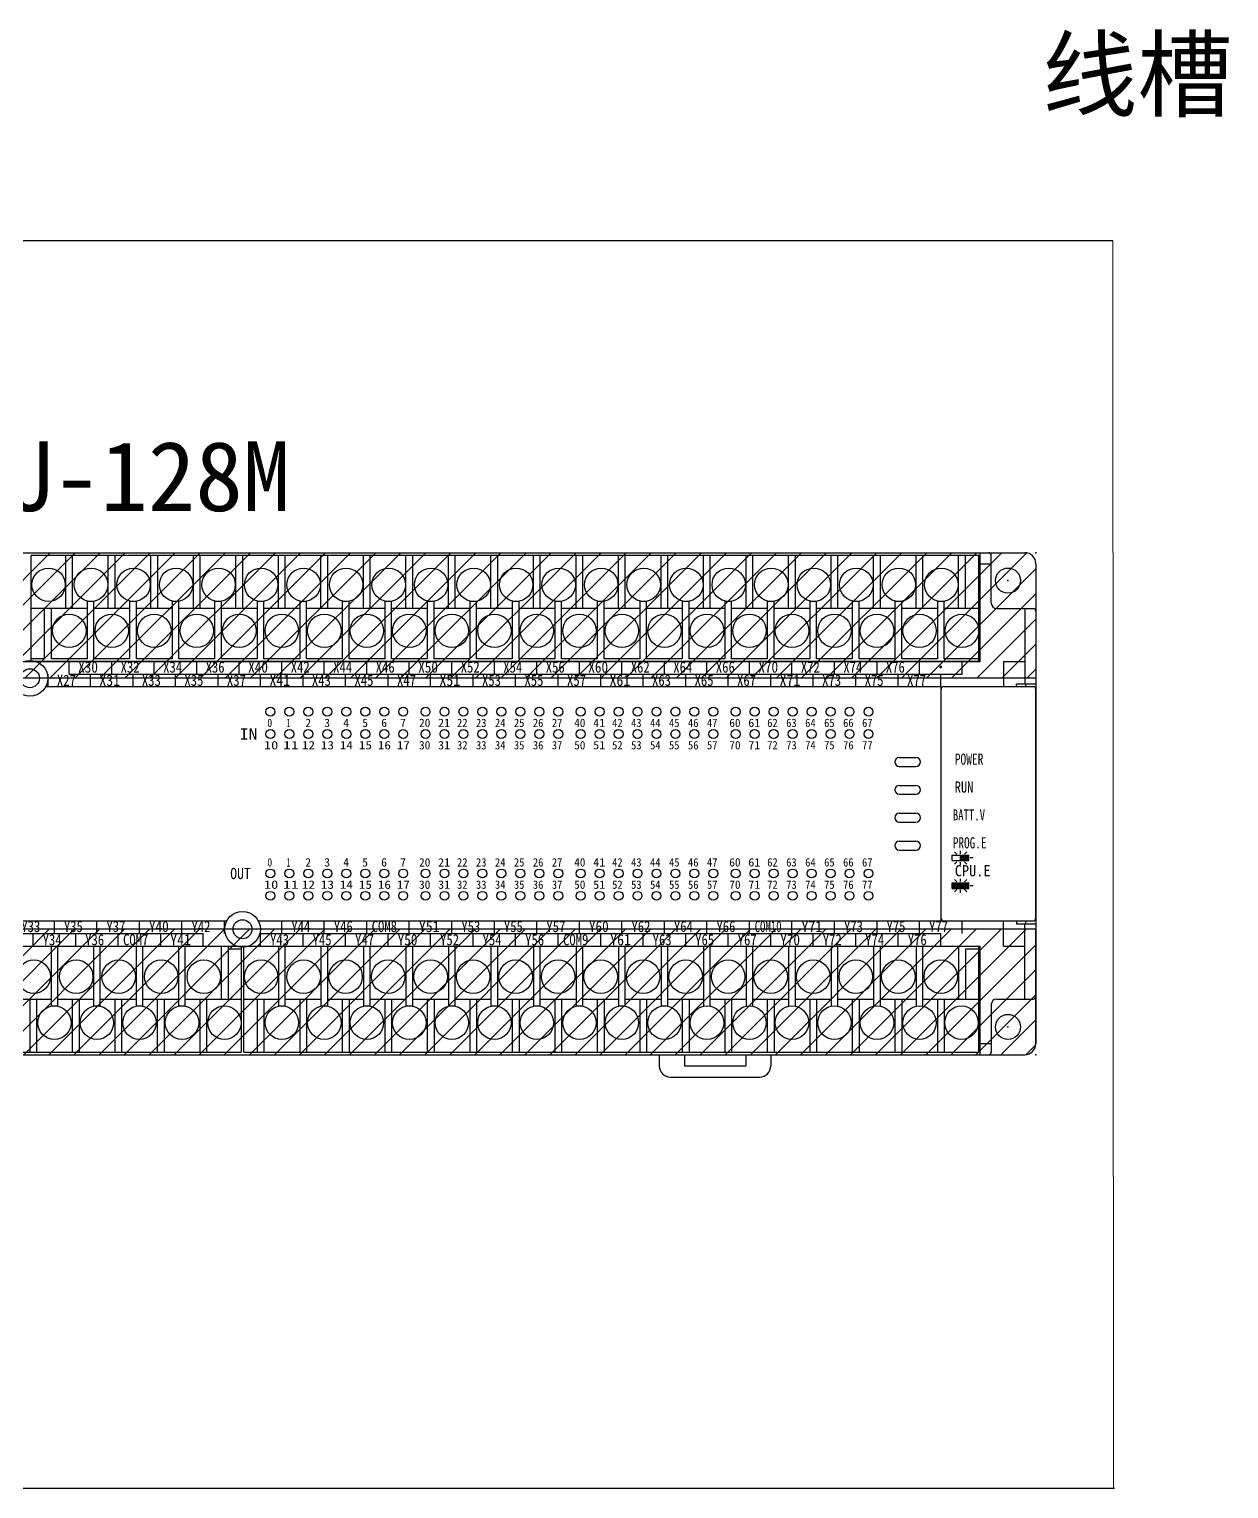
# Model space of a CAD drawing. Extents: x -21176 to 41123, y 80777 to 162275.
# Drawn here: x 40560.4 to 40732.4, y 81528.8 to 81738.1 of the extents above; entities that cross this region are included whole.
import ezdxf

# ---------------------------------------------------------------- set-up
doc = ezdxf.new("R2010")
doc.units = 0
doc.header["$MEASUREMENT"] = 0

# ---------------------------------------------------------------- blocks, each defined once
blk = doc.blocks.new('FX3U-128MT')
at = {"color": 7, "linetype": 'Continuous'}
for p, q in [((28.4, 36), (278.4, 36)), ((30, 36), (278.4, 36)), ((120.64, 18), (138.64, 36)), ((124.23, 18), (142.23, 36)), ((127.82, 18), (145.82, 36)), ((131.42, 18), (149.42, 36)), ((135.01, 18), (153.01, 36)), ((135.95, 20.4), (135.95, 35.6)), ((271.81, 35.6), (135.95, 35.6)), ((138.6, 18), (156.6, 36)), ((140.91, 28), (140.91, 35.6)), ((141.88, 28), (141.88, 35.6)), ((142.19, 18), (160.19, 36)), ((145.78, 18), (163.78, 36)), ((147, 28), (147, 35.6)), ((147.98, 28), (147.98, 35.6)), ((149.38, 18), (167.38, 36)), ((152.97, 18), (170.97, 36)), ((153.1, 28), (153.1, 35.6)), ((154.08, 28), (154.08, 35.6)), ((156.56, 18), (174.56, 36)), ((159.2, 28), (159.2, 35.6)), ((160.15, 18), (178.15, 36)), ((160.17, 28), (160.17, 35.6)), ((163.74, 18), (181.74, 36)), ((165.29, 28), (165.29, 35.6)), ((166.27, 28), (166.27, 35.6)), ((167.34, 18), (185.34, 36)), ((170.93, 18), (188.93, 36)), ((171.39, 28), (171.39, 35.6)), ((172.36, 28), (172.36, 35.6)), ((174.52, 18), (192.52, 36)), ((177.48, 28), (177.48, 35.6)), ((178.11, 18), (196.11, 36)), ((178.46, 28), (178.46, 35.6)), ((181.71, 18), (199.71, 36)), ((183.58, 28), (183.58, 35.6)), ((184.56, 28), (184.56, 35.6)), ((185.3, 18), (203.3, 36)), ((188.89, 18), (206.89, 36)), ((189.68, 28), (189.68, 35.6)), ((190.65, 28), (190.65, 35.6)), ((192.48, 18), (210.48, 36)), ((195.77, 28), (195.77, 35.6)), ((196.07, 18), (214.07, 36)), ((196.75, 28), (196.75, 35.6)), ((199.67, 18), (217.67, 36)), ((201.87, 28), (201.87, 35.6)), ((202.84, 28), (202.84, 35.6)), ((203.26, 18), (221.26, 36)), ((206.85, 18), (224.85, 36)), ((207.96, 28), (207.96, 35.6)), ((208.94, 28), (208.94, 35.6)), ((210.44, 18), (228.44, 36)), ((214.03, 18), (232.03, 36)), ((214.06, 28), (214.06, 35.6)), ((215.04, 28), (215.04, 35.6)), ((217.63, 18), (235.63, 36)), ((220.16, 28), (220.16, 35.6)), ((221.13, 28), (221.13, 35.6)), ((221.22, 18), (239.22, 36)), ((224.81, 18), (242.81, 36)), ((226.25, 28), (226.25, 35.6)), ((227.23, 28), (227.23, 35.6)), ((228.4, 18), (246.4, 36)), ((231.99, 18), (249.99, 36)), ((232.35, 28), (232.35, 35.6)), ((233.32, 28), (233.32, 35.6)), ((235.59, 18), (253.59, 36)), ((238.44, 28), (238.44, 35.6)), ((239.18, 18), (257.18, 36)), ((239.42, 28), (239.42, 35.6)), ((242.77, 18), (260.77, 36)), ((244.54, 28), (244.54, 35.6)), ((245.52, 28), (245.52, 35.6)), ((246.36, 18), (264.36, 36)), ((249.96, 18), (267.96, 36)), ((250.64, 28), (250.64, 35.6)), ((251.61, 28), (251.61, 35.6)), ((253.55, 18), (271.55, 36)), ((256.73, 28), (256.73, 35.6)), ((257.14, 18), (275.14, 36)), ((257.71, 28), (257.71, 35.6)), ((260.73, 18), (278.7, 35.97)), ((262.83, 28), (262.83, 35.6)), ((263.8, 28), (263.8, 35.6)), ((268.92, 28), (268.92, 35.6)), ((269.9, 28), (269.9, 35.6)), ((271.81, 20.4), (271.81, 35.6)), ((272, 20.4), (272, 36)), ((272, 36), (278.4, 36)), ((273.6, 28.8), (273.6, 35.6)), ((264.32, 18), (280, 33.68)), ((272, 34.4), (273.6, 34.4)), ((280, 34.4), (280, 18)), ((280, 34.4), (280, -34.4)), ((267.92, 18), (280, 30.08)), ((143.96, 28), (135.95, 28)), ((137.84, 20.8), (137.84, 28)), ((138.84, 20.8), (138.84, 28)), ((143.96, 28), (138.84, 28)), ((143.96, 29), (143.96, 20.8)), ((144.93, 29), (143.96, 29)), ((144.93, 20.8), (144.93, 29)), ((150.05, 28), (144.93, 28)), ((150.05, 29), (150.05, 20.8)), ((151.03, 29), (150.05, 29)), ((151.03, 20.8), (151.03, 29)), ((156.15, 28), (151.03, 28)), ((156.15, 29), (156.15, 20.8)), ((157.12, 29), (156.15, 29)), ((157.12, 20.8), (157.12, 29)), ((162.24, 28), (157.12, 28)), ((162.24, 29), (162.24, 20.8)), ((163.22, 29), (162.24, 29)), ((163.22, 20.8), (163.22, 29)), ((168.34, 28), (163.22, 28)), ((168.34, 29), (168.34, 20.8)), ((169.32, 29), (168.34, 29)), ((169.32, 20.8), (169.32, 29)), ((174.44, 28), (169.32, 28)), ((174.44, 29), (174.44, 20.8)), ((175.41, 29), (174.44, 29)), ((175.41, 20.8), (175.41, 29)), ((180.53, 28), (175.41, 28)), ((180.53, 29), (180.53, 20.8)), ((181.51, 29), (180.53, 29)), ((181.51, 20.8), (181.51, 29)), ((186.63, 28), (181.51, 28)), ((186.63, 29), (186.63, 20.8)), ((187.6, 29), (186.63, 29)), ((187.6, 20.8), (187.6, 29)), ((192.72, 28), (187.6, 28)), ((192.72, 29), (192.72, 20.8)), ((193.7, 29), (192.72, 29)), ((193.7, 20.8), (193.7, 29)), ((198.82, 28), (193.7, 28)), ((198.82, 29), (198.82, 20.8)), ((199.8, 29), (198.82, 29)), ((199.8, 20.8), (199.8, 29)), ((204.92, 28), (199.8, 28)), ((204.92, 29), (204.92, 20.8)), ((205.89, 29), (204.92, 29)), ((205.89, 20.8), (205.89, 29)), ((211.01, 28), (205.89, 28)), ((211.01, 29), (211.01, 20.8)), ((211.99, 29), (211.01, 29)), ((211.99, 20.8), (211.99, 29)), ((217.11, 28), (211.99, 28)), ((217.11, 29), (217.11, 20.8)), ((218.08, 29), (217.11, 29)), ((218.08, 20.8), (218.08, 29)), ((223.2, 28), (218.08, 28)), ((223.2, 29), (223.2, 20.8)), ((224.18, 29), (223.2, 29)), ((224.18, 20.8), (224.18, 29)), ((229.3, 28), (224.18, 28)), ((229.3, 29), (229.3, 20.8)), ((230.28, 29), (229.3, 29)), ((230.28, 20.8), (230.28, 29)), ((235.4, 28), (230.28, 28)), ((235.4, 29), (235.4, 20.8)), ((236.37, 29), (235.4, 29)), ((236.37, 20.8), (236.37, 29)), ((241.49, 28), (236.37, 28)), ((241.49, 29), (241.49, 20.8)), ((242.47, 29), (241.49, 29)), ((242.47, 20.8), (242.47, 29)), ((247.59, 28), (242.47, 28)), ((247.59, 29), (247.59, 20.8)), ((248.56, 29), (247.59, 29)), ((248.56, 20.8), (248.56, 29)), ((253.68, 28), (248.56, 28)), ((253.68, 29), (253.68, 20.8)), ((254.66, 29), (253.68, 29)), ((254.66, 20.8), (254.66, 29)), ((259.78, 28), (254.66, 28)), ((259.78, 29), (259.78, 20.8)), ((260.76, 29), (259.78, 29)), ((260.76, 20.8), (260.76, 29)), ((265.88, 28), (260.76, 28)), ((266.85, 29), (265.88, 29)), ((265.88, 29), (265.88, 20.8)), ((266.85, 20.8), (266.85, 29)), ((271.81, 28), (266.85, 28)), ((274.4, 28), (279.6, 28)), ((278.4, 28), (278.4, 17.2)), ((271.51, 18), (280, 26.49)), ((275.1, 18), (280, 22.9)), ((30, 20.4), (272, 20.4)), ((137.84, 20.8), (135.95, 20.8)), ((271.81, 20.4), (135.95, 20.4)), ((136.65, 20.4), (272, 20.4)), ((143.96, 20.8), (138.84, 20.8)), ((141.4, 18.6), (141.4, 20.4)), ((150.05, 20.8), (144.93, 20.8)), ((147.49, 18.6), (147.49, 20.4)), ((156.15, 20.8), (151.03, 20.8)), ((153.59, 18.6), (153.59, 20.4)), ((162.24, 20.8), (157.12, 20.8)), ((159.68, 18.6), (159.68, 20.4)), ((168.34, 20.8), (163.22, 20.8)), ((165.78, 18.6), (165.78, 20.4)), ((174.44, 20.8), (169.32, 20.8)), ((171.88, 18.6), (171.88, 20.4)), ((180.53, 20.8), (175.41, 20.8)), ((177.97, 18.6), (177.97, 20.4)), ((186.63, 20.8), (181.51, 20.8)), ((184.07, 18.6), (184.07, 20.4)), ((192.72, 20.8), (187.6, 20.8)), ((190.16, 18.6), (190.16, 20.4)), ((198.82, 20.8), (193.7, 20.8)), ((196.26, 18.6), (196.26, 20.4)), ((204.92, 20.8), (199.8, 20.8)), ((202.36, 18.6), (202.36, 20.4)), ((211.01, 20.8), (205.89, 20.8)), ((208.45, 18.6), (208.45, 20.4)), ((217.11, 20.8), (211.99, 20.8)), ((214.55, 18.6), (214.55, 20.4)), ((223.2, 20.8), (218.08, 20.8)), ((220.64, 18.6), (220.64, 20.4)), ((229.3, 20.8), (224.18, 20.8)), ((226.74, 18.6), (226.74, 20.4)), ((235.4, 20.8), (230.28, 20.8)), ((232.84, 18.6), (232.84, 20.4)), ((241.49, 20.8), (236.37, 20.8)), ((238.93, 18.6), (238.93, 20.4)), ((247.59, 20.8), (242.47, 20.8)), ((245.03, 18.6), (245.03, 20.4)), ((253.68, 20.8), (248.56, 20.8)), ((251.12, 18.6), (251.12, 20.4)), ((259.78, 20.8), (254.66, 20.8)), ((257.22, 18.6), (257.22, 20.4)), ((265.88, 20.8), (260.76, 20.8)), ((263.32, 18.6), (263.32, 20.4)), ((271.81, 20.8), (266.85, 20.8)), ((269.41, 18.6), (269.41, 20.4)), ((275.36, 20.4), (278.4, 20.4)), ((275.36, 20.4), (275.36, 16.8)), ((278.69, 18), (280, 19.31)), ((280, 18), (26.8, 18)), ((138.02, 16.8), (266.4, 16.8)), ((138.35, 16.8), (138.35, 18.6)), ((138.35, 16.8), (266.36, 16.8)), ((141.4, 18.6), (269.41, 18.6)), ((144.44, 16.8), (144.44, 18.6)), ((150.54, 16.8), (150.54, 18.6)), ((156.64, 16.8), (156.64, 18.6)), ((162.73, 16.8), (162.73, 18.6)), ((168.83, 16.8), (168.83, 18.6)), ((174.92, 16.8), (174.92, 18.6)), ((181.02, 16.8), (181.02, 18.6)), ((187.12, 16.8), (187.12, 18.6)), ((193.21, 16.8), (193.21, 18.6)), ((199.31, 16.8), (199.31, 18.6)), ((205.4, 16.8), (205.4, 18.6)), ((211.5, 16.8), (211.5, 18.6)), ((217.6, 16.8), (217.6, 18.6)), ((223.69, 16.8), (223.69, 18.6)), ((229.79, 16.8), (229.79, 18.6)), ((235.88, 16.8), (235.88, 18.6)), ((241.98, 16.8), (241.98, 18.6)), ((248.08, 16.8), (248.08, 18.6)), ((254.17, 16.8), (254.17, 18.6)), ((260.27, 16.8), (260.27, 18.6)), ((266.36, 16.8), (266.36, 18.6)), ((266.4, -16.8), (266.4, 16.8)), ((266.8, 16.8), (279.6, 16.8)), ((277.2, 17.2), (280, 17.2)), ((277.2, 16.8), (277.2, 17.2)), ((278.56, 16.8), (278.56, 17.2)), ((266.4, -16.4), (266.4, 16.4)), ((280, -16.4), (280, 16.4)), ((260.4, 6.64), (262.8, 6.64)), ((260.4, 5.36), (262.8, 5.36)), ((260.4, 2.64), (262.8, 2.64)), ((259.76, 2), (259.76, 2)), ((260.4, 1.36), (262.8, 1.36)), ((263.44, 2), (263.44, 2)), ((260.4, -1.36), (262.8, -1.36)), ((260.4, -2.64), (262.8, -2.64)), ((260.4, -5.36), (262.8, -5.36)), ((260.4, -6.64), (262.8, -6.64)), ((268, -7.36), (270.4, -7.36)), ((268, -8.16), (268, -7.36)), ((268, -8.16), (270.4, -8.16)), ((268.65, -7.21), (268.32, -6.88)), ((268.65, -8.31), (268.32, -8.64)), ((269.2, -7.16), (269.2, -6.76)), ((269.2, -8.16), (269.2, -7.36)), ((269.2, -8.76), (269.2, -8.36)), ((270.08, -6.88), (269.75, -7.21)), ((270.08, -8.64), (269.75, -8.31)), ((270.4, -8.16), (270.4, -7.36)), ((271, -7.76), (270.6, -7.76)), ((268, -12.16), (268, -11.36)), ((268, -11.36), (270.4, -11.36)), ((268, -12.16), (270.4, -12.16)), ((268.65, -11.21), (268.32, -10.88)), ((268.65, -12.31), (268.32, -12.64)), ((269.2, -11.16), (269.2, -10.76)), ((269.2, -12.16), (269.2, -11.36)), ((269.2, -12.76), (269.2, -12.36)), ((270.08, -10.88), (269.75, -11.21)), ((270.08, -12.64), (269.75, -12.31)), ((270.4, -12.16), (270.4, -11.36)), ((271, -11.76), (270.6, -11.76)), ((280, -18), (26.8, -18)), ((35.64, -16.8), (163.65, -16.8)), ((73.6, -16.8), (163.98, -16.8)), ((120.52, -36), (138.52, -18)), ((124.03, -18.6), (148.41, -18.6)), ((124.11, -36), (142.11, -18)), ((127.71, -36), (145.71, -18)), ((131.3, -36), (149.3, -18)), ((134.89, -36), (152.89, -18)), ((136.22, -20.4), (136.22, -18.6)), ((138.48, -36), (156.48, -18)), ((139.27, -18.6), (139.27, -16.8)), ((142.07, -36), (160.07, -18)), ((142.32, -20.4), (142.32, -18.6)), ((145.36, -18.6), (145.36, -16.8)), ((145.67, -36), (163.67, -18)), ((148.41, -20.4), (148.41, -18.6)), ((148.41, -18.6), (151.46, -18.6)), ((149.26, -36), (167.26, -18)), ((151.46, -18.6), (151.46, -16.8)), ((151.46, -18.6), (160.6, -18.6)), ((152.85, -36), (170.85, -18)), ((154.51, -20.4), (154.51, -18.6)), ((156.44, -36), (174.44, -18)), ((157.56, -18.6), (157.56, -16.8)), ((160.03, -36), (178.03, -18)), ((160.6, -20.4), (160.6, -18.6)), ((163.63, -36), (181.63, -18)), ((163.65, -18.6), (163.65, -16.8)), ((167.22, -36), (185.22, -18)), ((168.5, -16.8), (266.4, -16.8)), ((168.83, -20.4), (168.83, -18.6)), ((168.83, -18.6), (184.07, -18.6)), ((170.81, -36), (188.81, -18)), ((171.88, -18.6), (171.88, -16.8)), ((171.88, -16.8), (269.41, -16.8)), ((174.4, -36), (192.4, -18)), ((174.92, -20.4), (174.92, -18.6)), ((177.97, -18.6), (177.97, -16.8)), ((177.99, -36), (195.99, -18)), ((181.02, -20.4), (181.02, -18.6)), ((181.59, -36), (199.59, -18)), ((184.07, -18.6), (184.07, -16.8)), ((184.07, -18.6), (187.12, -18.6)), ((185.18, -36), (203.18, -18)), ((187.12, -18.6), (211.5, -18.6)), ((187.12, -20.4), (187.12, -18.6)), ((188.77, -36), (206.77, -18)), ((190.16, -18.6), (190.16, -16.8)), ((192.36, -36), (210.36, -18)), ((193.21, -20.4), (193.21, -18.6)), ((195.96, -36), (213.96, -18)), ((196.26, -18.6), (196.26, -16.8)), ((199.31, -20.4), (199.31, -18.6)), ((199.55, -36), (217.55, -18)), ((202.36, -18.6), (202.36, -16.8)), ((203.14, -36), (221.14, -18)), ((205.4, -20.4), (205.4, -18.6)), ((206.73, -36), (224.73, -18)), ((208.45, -18.6), (208.45, -16.8)), ((210.32, -36), (228.32, -18)), ((211.5, -18.6), (214.55, -18.6)), ((211.5, -20.4), (211.5, -18.6)), ((213.92, -36), (231.92, -18)), ((214.55, -18.6), (214.55, -16.8)), ((214.55, -18.6), (238.93, -18.6)), ((217.51, -36), (235.51, -18)), ((217.6, -20.4), (217.6, -18.6)), ((220.64, -18.6), (220.64, -16.8)), ((221.1, -36), (239.1, -18)), ((223.69, -20.4), (223.69, -18.6)), ((224.69, -36), (242.69, -18)), ((226.74, -18.6), (226.74, -16.8)), ((228.28, -36), (246.28, -18)), ((229.79, -20.4), (229.79, -18.6)), ((231.88, -36), (249.88, -18)), ((232.84, -18.6), (232.84, -16.8)), ((235.47, -36), (253.47, -18)), ((235.88, -20.4), (235.88, -18.6)), ((238.93, -18.6), (238.93, -16.8)), ((238.93, -18.6), (241.98, -18.6)), ((239.06, -36), (257.06, -18)), ((241.98, -18.6), (266.36, -18.6)), ((241.98, -20.4), (241.98, -18.6)), ((242.65, -36), (260.65, -18)), ((245.03, -18.6), (245.03, -16.8)), ((246.24, -36), (264.24, -18)), ((248.08, -20.4), (248.08, -18.6)), ((249.84, -36), (267.84, -18)), ((251.12, -18.6), (251.12, -16.8)), ((253.43, -36), (271.43, -18)), ((254.17, -20.4), (254.17, -18.6)), ((257.02, -36), (275.02, -18)), ((257.22, -18.6), (257.22, -16.8)), ((260.27, -20.4), (260.27, -18.6)), ((260.61, -36), (278.61, -18)), ((263.32, -18.6), (263.32, -16.8)), ((266.36, -20.4), (266.36, -18.6)), ((266.8, -16.8), (279.6, -16.8)), ((269.41, -18.6), (269.41, -16.8)), ((275.36, -20.4), (275.36, -16.8)), ((277.2, -16.8), (277.2, -17.2)), ((277.2, -17.2), (280, -17.2)), ((278.4, -28), (278.4, -17.2)), ((278.56, -17.2), (278.56, -16.8)), ((280, -34.4), (280, -18)), ((30, -20.4), (272, -20.4)), ((30.19, -20.4), (166.05, -20.4)), ((138.78, -20.4), (138.78, -29)), ((139.76, -29), (139.76, -20.4)), ((144.88, -20.4), (144.88, -29)), ((145.85, -29), (145.85, -20.4)), ((150.97, -20.4), (150.97, -29)), ((151.95, -29), (151.95, -20.4)), ((157.07, -20.4), (157.07, -29)), ((158.04, -29), (158.04, -20.4)), ((163.16, -20.4), (163.16, -28)), ((164.16, -20.4), (164.16, -28)), ((164.16, -20.8), (166.05, -20.8)), ((166.05, -20.4), (166.05, -35.6)), ((166.43, -35.6), (166.43, -20.4)), ((166.43, -20.4), (271.81, -20.4)), ((167.13, -20.4), (272, -20.4)), ((171.39, -20.4), (171.39, -29)), ((172.36, -29), (172.36, -20.4)), ((177.48, -20.4), (177.48, -29)), ((178.46, -29), (178.46, -20.4)), ((183.58, -20.4), (183.58, -29)), ((184.56, -29), (184.56, -20.4)), ((189.68, -20.4), (189.68, -29)), ((190.65, -29), (190.65, -20.4)), ((195.77, -20.4), (195.77, -29)), ((196.75, -29), (196.75, -20.4)), ((201.87, -20.4), (201.87, -29)), ((202.84, -29), (202.84, -20.4)), ((207.96, -20.4), (207.96, -29)), ((208.94, -29), (208.94, -20.4)), ((214.06, -20.4), (214.06, -29)), ((215.04, -29), (215.04, -20.4)), ((220.16, -20.4), (220.16, -29)), ((221.13, -29), (221.13, -20.4)), ((226.25, -20.4), (226.25, -29)), ((227.23, -29), (227.23, -20.4)), ((232.35, -20.4), (232.35, -29)), ((233.32, -29), (233.32, -20.4)), ((238.44, -20.4), (238.44, -29)), ((239.42, -29), (239.42, -20.4)), ((244.54, -20.4), (244.54, -29)), ((245.52, -29), (245.52, -20.4)), ((250.64, -20.4), (250.64, -29)), ((251.61, -29), (251.61, -20.4)), ((256.73, -20.4), (256.73, -29)), ((257.71, -29), (257.71, -20.4)), ((262.83, -20.4), (262.83, -29)), ((263.8, -29), (263.8, -20.4)), ((264.21, -36), (280, -20.21)), ((268.92, -20.4), (268.92, -28)), ((269.92, -20.8), (271.81, -20.8)), ((269.92, -20.8), (269.92, -28)), ((271.81, -35.6), (271.81, -20.4)), ((272, -36), (272, -20.4)), ((275.36, -20.4), (278.4, -20.4)), ((267.8, -36), (280, -23.8)), ((133.66, -28), (138.78, -28)), ((135.73, -28), (135.73, -35.6)), ((136.71, -28), (136.71, -35.6)), ((138.78, -29), (139.76, -29)), ((139.76, -28), (144.88, -28)), ((141.83, -28), (141.83, -35.6)), ((142.8, -28), (142.8, -35.6)), ((144.88, -29), (145.85, -29)), ((145.85, -28), (150.97, -28)), ((147.92, -28), (147.92, -35.6)), ((148.9, -28), (148.9, -35.6)), ((150.97, -29), (151.95, -29)), ((151.95, -28), (157.07, -28)), ((154.02, -28), (154.02, -35.6)), ((155, -28), (155, -35.6)), ((157.07, -29), (158.04, -29)), ((158.04, -28), (163.16, -28)), ((158.04, -28), (166.05, -28)), ((160.12, -28), (160.12, -35.6)), ((161.09, -28), (161.09, -35.6)), ((166.43, -28), (171.39, -28)), ((168.34, -28), (168.34, -35.6)), ((169.32, -28), (169.32, -35.6)), ((171.39, -29), (172.36, -29)), ((172.36, -28), (177.48, -28)), ((174.44, -28), (174.44, -35.6)), ((175.41, -28), (175.41, -35.6)), ((177.48, -29), (178.46, -29)), ((178.46, -28), (183.58, -28)), ((180.53, -28), (180.53, -35.6)), ((181.51, -28), (181.51, -35.6)), ((183.58, -29), (184.56, -29)), ((184.56, -28), (189.68, -28)), ((186.63, -28), (186.63, -35.6)), ((187.6, -28), (187.6, -35.6)), ((189.68, -29), (190.65, -29)), ((190.65, -28), (195.77, -28)), ((192.72, -28), (192.72, -35.6)), ((193.7, -28), (193.7, -35.6)), ((195.77, -29), (196.75, -29)), ((196.75, -28), (201.87, -28)), ((198.82, -28), (198.82, -35.6)), ((199.8, -28), (199.8, -35.6)), ((201.87, -29), (202.84, -29)), ((202.84, -28), (207.96, -28)), ((204.92, -28), (204.92, -35.6)), ((205.89, -28), (205.89, -35.6)), ((207.96, -29), (208.94, -29)), ((208.94, -28), (214.06, -28)), ((211.01, -28), (211.01, -35.6)), ((211.99, -28), (211.99, -35.6)), ((214.06, -29), (215.04, -29)), ((215.04, -28), (220.16, -28)), ((217.11, -28), (217.11, -35.6)), ((218.08, -28), (218.08, -35.6)), ((220.16, -29), (221.13, -29)), ((221.13, -28), (226.25, -28)), ((223.2, -28), (223.2, -35.6)), ((224.18, -28), (224.18, -35.6)), ((226.25, -29), (227.23, -29)), ((227.23, -28), (232.35, -28)), ((229.3, -28), (229.3, -35.6)), ((230.28, -28), (230.28, -35.6)), ((233.32, -28), (238.44, -28)), ((235.4, -28), (235.4, -35.6)), ((236.37, -28), (236.37, -35.6)), ((239.42, -28), (244.54, -28)), ((241.49, -28), (241.49, -35.6)), ((242.47, -28), (242.47, -35.6)), ((245.52, -28), (250.64, -28)), ((247.59, -28), (247.59, -35.6)), ((248.56, -28), (248.56, -35.6)), ((251.61, -28), (256.73, -28)), ((253.68, -28), (253.68, -35.6)), ((254.66, -28), (254.66, -35.6)), ((257.71, -28), (262.83, -28)), ((259.78, -28), (259.78, -35.6)), ((260.76, -28), (260.76, -35.6)), ((263.8, -28), (268.92, -28)), ((263.8, -28), (271.81, -28)), ((265.88, -28), (265.88, -35.6)), ((266.85, -28), (266.85, -35.6)), ((271.39, -36), (280, -27.39)), ((273.6, -28.8), (273.6, -35.6)), ((274.4, -28), (279.6, -28)), ((274.98, -36), (280, -30.98)), ((272, -34.4), (273.6, -34.4)), ((278.58, -35.99), (279.99, -34.58)), ((28.4, -36), (278.4, -36)), ((30, -36), (272, -36)), ((30.19, -35.6), (166.05, -35.6)), ((166.43, -35.6), (271.81, -35.6)), ((226, -36), (226, -37.6)), ((229.6, -36), (229.6, -37.6)), ((229.6, -37.6), (238.4, -37.6)), ((238.4, -36), (238.4, -37.6)), ((242, -36), (242, -37.6)), ((272, -36), (278.4, -36)), ((227.6, -39.2), (240.4, -39.2))]:
    blk.add_line(p, q, dxfattribs=at)
for centre, radius in [((138.43, 31.4), 2.4), ((144.52, 31.4), 2.4), ((150.62, 31.4), 2.4), ((156.72, 31.4), 2.4), ((162.81, 31.4), 2.4), ((168.91, 31.4), 2.4), ((175, 31.4), 2.4), ((181.1, 31.4), 2.4), ((187.2, 31.4), 2.4), ((193.29, 31.4), 2.4), ((199.39, 31.4), 2.4), ((205.48, 31.4), 2.4), ((211.58, 31.4), 2.4), ((217.68, 31.4), 2.4), ((223.77, 31.4), 2.4), ((229.87, 31.4), 2.4), ((235.96, 31.4), 2.4), ((242.06, 31.4), 2.4), ((248.16, 31.4), 2.4), ((254.25, 31.4), 2.4), ((260.35, 31.4), 2.4), ((266.44, 31.4), 2.4), ((276, 32), 1.8), ((141.4, 24.8), 2.4), ((147.49, 24.8), 2.4), ((153.59, 24.8), 2.4), ((159.68, 24.8), 2.4), ((165.78, 24.8), 2.4), ((171.88, 24.8), 2.4), ((177.97, 24.8), 2.4), ((184.07, 24.8), 2.4), ((190.16, 24.8), 2.4), ((196.26, 24.8), 2.4), ((202.36, 24.8), 2.4), ((208.45, 24.8), 2.4), ((214.55, 24.8), 2.4), ((220.64, 24.8), 2.4), ((226.74, 24.8), 2.4), ((232.84, 24.8), 2.4), ((238.93, 24.8), 2.4), ((245.03, 24.8), 2.4), ((251.12, 24.8), 2.4), ((257.22, 24.8), 2.4), ((263.32, 24.8), 2.4), ((269.41, 24.8), 2.4), ((135.76, 18), 2.56), ((135.76, 18), 1.36), ((170.24, 13.2), 0.64), ((172.96, 13.2), 0.64), ((175.68, 13.2), 0.64), ((178.4, 13.2), 0.64), ((181.12, 13.2), 0.64), ((183.84, 13.2), 0.64), ((186.56, 13.2), 0.64), ((189.28, 13.2), 0.64), ((192.48, 13.2), 0.64), ((195.2, 13.2), 0.64), ((197.92, 13.2), 0.64), ((200.64, 13.2), 0.64), ((203.36, 13.2), 0.64), ((206.08, 13.2), 0.64), ((208.8, 13.2), 0.64), ((211.52, 13.2), 0.64), ((214.72, 13.2), 0.64), ((217.44, 13.2), 0.64), ((220.16, 13.2), 0.64), ((222.88, 13.2), 0.64), ((225.6, 13.2), 0.64), ((228.32, 13.2), 0.64), ((231.04, 13.2), 0.64), ((233.76, 13.2), 0.64), ((236.96, 13.2), 0.64), ((239.68, 13.2), 0.64), ((242.4, 13.2), 0.64), ((245.12, 13.2), 0.64), ((247.84, 13.2), 0.64), ((250.56, 13.2), 0.64), ((253.28, 13.2), 0.64), ((256, 13.2), 0.64), ((170.24, 10), 0.64), ((172.96, 10), 0.64), ((175.68, 10), 0.64), ((178.4, 10), 0.64), ((181.12, 10), 0.64), ((183.84, 10), 0.64), ((186.56, 10), 0.64), ((189.28, 10), 0.64), ((192.48, 10), 0.64), ((195.2, 10), 0.64), ((197.92, 10), 0.64), ((200.64, 10), 0.64), ((203.36, 10), 0.64), ((206.08, 10), 0.64), ((208.8, 10), 0.64), ((211.52, 10), 0.64), ((214.72, 10), 0.64), ((217.44, 10), 0.64), ((220.16, 10), 0.64), ((222.88, 10), 0.64), ((225.6, 10), 0.64), ((228.32, 10), 0.64), ((231.04, 10), 0.64), ((233.76, 10), 0.64), ((236.96, 10), 0.64), ((239.68, 10), 0.64), ((242.4, 10), 0.64), ((245.12, 10), 0.64), ((247.84, 10), 0.64), ((250.56, 10), 0.64), ((253.28, 10), 0.64), ((256, 10), 0.64), ((170.24, -10), 0.64), ((172.96, -10), 0.64), ((175.68, -10), 0.64), ((178.4, -10), 0.64), ((181.12, -10), 0.64), ((183.84, -10), 0.64), ((186.56, -10), 0.64), ((189.28, -10), 0.64), ((192.48, -10), 0.64), ((195.2, -10), 0.64), ((197.92, -10), 0.64), ((200.64, -10), 0.64), ((203.36, -10), 0.64), ((206.08, -10), 0.64), ((208.8, -10), 0.64), ((211.52, -10), 0.64), ((214.72, -10), 0.64), ((217.44, -10), 0.64), ((220.16, -10), 0.64), ((222.88, -10), 0.64), ((225.6, -10), 0.64), ((228.32, -10), 0.64), ((231.04, -10), 0.64), ((233.76, -10), 0.64), ((236.96, -10), 0.64), ((239.68, -10), 0.64), ((242.4, -10), 0.64), ((245.12, -10), 0.64), ((247.84, -10), 0.64), ((250.56, -10), 0.64), ((253.28, -10), 0.64), ((256, -10), 0.64), ((170.24, -13.2), 0.64), ((172.96, -13.2), 0.64), ((175.68, -13.2), 0.64), ((178.4, -13.2), 0.64), ((181.12, -13.2), 0.64), ((183.84, -13.2), 0.64), ((186.56, -13.2), 0.64), ((189.28, -13.2), 0.64), ((192.48, -13.2), 0.64), ((195.2, -13.2), 0.64), ((197.92, -13.2), 0.64), ((200.64, -13.2), 0.64), ((203.36, -13.2), 0.64), ((206.08, -13.2), 0.64), ((208.8, -13.2), 0.64), ((211.52, -13.2), 0.64), ((214.72, -13.2), 0.64), ((217.44, -13.2), 0.64), ((220.16, -13.2), 0.64), ((222.88, -13.2), 0.64), ((225.6, -13.2), 0.64), ((228.32, -13.2), 0.64), ((231.04, -13.2), 0.64), ((233.76, -13.2), 0.64), ((236.96, -13.2), 0.64), ((239.68, -13.2), 0.64), ((242.4, -13.2), 0.64), ((245.12, -13.2), 0.64), ((247.84, -13.2), 0.64), ((250.56, -13.2), 0.64), ((253.28, -13.2), 0.64), ((256, -13.2), 0.64), ((166.24, -18), 2.56), ((166.24, -18), 1.36), ((136.3, -24.8), 2.4), ((142.4, -24.8), 2.4), ((148.49, -24.8), 2.4), ((154.59, -24.8), 2.4), ((160.68, -24.8), 2.4), ((168.91, -24.8), 2.4), ((175, -24.8), 2.4), ((181.02, -24.8), 2.4), ((187.12, -24.8), 2.4), ((193.21, -24.8), 2.4), ((199.31, -24.8), 2.4), ((205.4, -24.8), 2.4), ((211.5, -24.8), 2.4), ((217.6, -24.8), 2.4), ((223.69, -24.8), 2.4), ((229.79, -24.8), 2.4), ((235.88, -24.8), 2.4), ((241.98, -24.8), 2.4), ((248.08, -24.8), 2.4), ((254.17, -24.8), 2.4), ((260.27, -24.8), 2.4), ((266.36, -24.8), 2.4), ((139.27, -31.4), 2.4), ((145.36, -31.4), 2.4), ((151.46, -31.4), 2.4), ((157.56, -31.4), 2.4), ((163.65, -31.4), 2.4), ((171.88, -31.4), 2.4), ((177.97, -31.4), 2.4), ((184.07, -31.4), 2.4), ((190.16, -31.4), 2.4), ((196.26, -31.4), 2.4), ((202.36, -31.4), 2.4), ((208.45, -31.4), 2.4), ((214.55, -31.4), 2.4), ((220.64, -31.4), 2.4), ((226.74, -31.4), 2.4), ((232.84, -31.4), 2.4), ((238.93, -31.4), 2.4), ((245.03, -31.4), 2.4), ((251.12, -31.4), 2.4), ((257.22, -31.4), 2.4), ((263.32, -31.4), 2.4), ((269.33, -31.4), 2.4), ((276, -32), 1.8)]:
    blk.add_circle(centre, radius, dxfattribs=at)
for centre, radius, start, end in [((273.2, 35.6), 0.4, 0, 90), ((278.4, 34.4), 1.6, 0, 90), ((278.4, 34.4), 1.6, 0, 90), ((274.4, 28.8), 0.8, 180, 270), ((279.6, 27.6), 0.4, 0, 90), ((266.36, 19.6), 0.12, 0, 180), ((266.36, 19.6), 0.12, 180, 0), ((266.8, 16.4), 0.4, 90, 180), ((279.6, 16.4), 0.4, 0, 90), ((260.4, 6), 0.64, 90, 180), ((262.8, 6), 0.64, 0, 90), ((260.4, 6), 0.64, 180, 270), ((262.8, 6), 0.64, 270, 0), ((260.4, 2), 0.64, 90, 180), ((262.8, 2), 0.64, 0, 90), ((260.4, 2), 0.64, 180, 270), ((262.8, 2), 0.64, 270, 0), ((260.4, -2), 0.64, 90, 180), ((260.4, -2), 0.64, 180, 270), ((262.8, -2), 0.64, 0, 90), ((262.8, -2), 0.64, 270, 0), ((260.4, -6), 0.64, 90, 180), ((260.4, -6), 0.64, 180, 270), ((262.8, -6), 0.64, 0, 90), ((262.8, -6), 0.64, 270, 0), ((266.8, -16.4), 0.4, 180, 270), ((279.6, -16.4), 0.4, 270, 0), ((274.4, -28.8), 0.8, 90, 180), ((279.6, -27.6), 0.4, 270, 0), ((278.4, -34.4), 1.6, 270, 0), ((278.4, -34.4), 1.6, 270, 0), ((227.6, -37.6), 1.6, 180, 270), ((240.4, -37.6), 1.6, 270, 0), ((273.2, -35.6), 0.4, 270, 0)]:
    blk.add_arc(centre, radius, start, end, dxfattribs=at)
for p in [(280, 36), (276, 32), (276, -32), (276, -32), (280, -36), (280, -36)]:
    blk.add_point(p, dxfattribs=at)
for points in [[(270.4, -7.36), (269.2, -7.36), (270.4, -8.16), (269.2, -8.16)], [(269.2, -11.36), (268, -11.36), (269.2, -12.16), (268, -12.16)], [(270.4, -11.36), (269.2, -11.36), (270.4, -12.16), (269.2, -12.16)]]:
    blk.add_solid(points, dxfattribs=at)
for s, height, width, p in [('X30', 1.6, 0.869565, (142.67, 18.8)), ('X32', 1.6, 0.833333, (148.76, 18.8)), ('X34', 1.6, 0.833333, (154.86, 18.8)), ('X36', 1.6, 0.833333, (160.95, 18.8)), ('X40', 1.6, 0.869565, (167.05, 18.8)), ('X42', 1.6, 0.833333, (173.15, 18.8)), ('X44', 1.6, 0.833333, (179.24, 18.8)), ('X46', 1.6, 0.833333, (185.34, 18.8)), ('X50', 1.6, 0.869565, (191.43, 18.8)), ('X52', 1.6, 0.833333, (197.53, 18.8)), ('X54', 1.6, 0.833333, (203.63, 18.8)), ('X56', 1.6, 0.833333, (209.72, 18.8)), ('X60', 1.6, 0.869565, (215.82, 18.8)), ('X62', 1.6, 0.833333, (221.91, 18.8)), ('X64', 1.6, 0.833333, (228.01, 18.8)), ('X66', 1.6, 0.833333, (234.11, 18.8)), ('X70', 1.6, 0.869565, (240.2, 18.8)), ('X72', 1.6, 0.833333, (246.3, 18.8)), ('X74', 1.6, 0.833333, (252.39, 18.8)), ('X76', 1.6, 0.833333, (258.49, 18.8)), ('X27', 1.6, 0.833333, (139.62, 16.9)), ('X31', 1.6, 0.909091, (145.71, 16.9)), ('X33', 1.6, 0.833333, (151.81, 16.9)), ('X35', 1.6, 0.833333, (157.91, 16.9)), ('X37', 1.6, 0.833333, (164, 16.9)), ('X41', 1.6, 0.909091, (170.1, 16.9)), ('X43', 1.6, 0.833333, (176.19, 16.9)), ('X45', 1.6, 0.833333, (182.29, 16.9)), ('X47', 1.6, 0.833333, (188.39, 16.9)), ('X51', 1.6, 0.909091, (194.48, 16.9)), ('X53', 1.6, 0.833333, (200.58, 16.9)), ('X55', 1.6, 0.833333, (206.67, 16.9)), ('X57', 1.6, 0.833333, (212.77, 16.9)), ('X61', 1.6, 0.909091, (218.87, 16.9)), ('X63', 1.6, 0.833333, (224.96, 16.9)), ('X65', 1.6, 0.833333, (231.06, 16.9)), ('X67', 1.6, 0.833333, (237.15, 16.9)), ('X71', 1.6, 0.909091, (243.25, 16.9)), ('X73', 1.6, 0.833333, (249.35, 16.9)), ('X75', 1.6, 0.833333, (255.44, 16.9)), ('X77', 1.6, 0.833333, (261.54, 16.9)), ('IN', 1.6, 1.15, (165.87, 9.2)), ('0', 1.2, 0.833333, (169.81, 11)), ('1', 1.2, 0.666667, (172.53, 11)), ('20', 1.2, 0.985714, (191.56, 11)), ('21', 1.2, 1.061538, (194.28, 11)), ('22', 1.2, 0.92, (197, 11)), ('23', 1.2, 0.92, (199.72, 11)), ('24', 1.2, 0.92, (202.44, 11)), ('25', 1.2, 0.92, (205.16, 11)), ('26', 1.2, 0.92, (207.88, 11)), ('27', 1.2, 0.92, (210.6, 11)), ('40', 1.2, 0.985714, (213.8, 11)), ('41', 1.2, 1.061538, (216.52, 11)), ('42', 1.2, 0.92, (219.24, 11)), ('43', 1.2, 0.92, (221.96, 11)), ('44', 1.2, 0.92, (224.68, 11)), ('45', 1.2, 0.92, (227.4, 11)), ('46', 1.2, 0.92, (230.12, 11)), ('47', 1.2, 0.92, (232.84, 11)), ('60', 1.2, 0.985714, (236.04, 11)), ('61', 1.2, 1.061538, (238.76, 11)), ('62', 1.2, 0.92, (241.48, 11)), ('63', 1.2, 0.92, (244.2, 11)), ('64', 1.2, 0.92, (246.92, 11)), ('65', 1.2, 0.92, (249.64, 11)), ('66', 1.2, 0.92, (252.36, 11)), ('67', 1.2, 0.92, (255.08, 11)), ('10', 1.2, 1.254545, (169.32, 7.8)), ('11', 1.2, 1.38, (172.04, 7.8)), ('12', 1.2, 1.15, (174.76, 7.8)), ('13', 1.2, 1.15, (177.48, 7.8)), ('14', 1.2, 1.15, (180.2, 7.8)), ('15', 1.2, 1.15, (182.92, 7.8)), ('16', 1.2, 1.15, (185.64, 7.8)), ('17', 1.2, 1.15, (188.36, 7.8)), ('30', 1.2, 0.985714, (191.56, 7.8)), ('31', 1.2, 1.061538, (194.28, 7.8)), ('32', 1.2, 0.92, (197, 7.8)), ('33', 1.2, 0.92, (199.72, 7.8)), ('34', 1.2, 0.92, (202.44, 7.8)), ('35', 1.2, 0.92, (205.16, 7.8)), ('36', 1.2, 0.92, (207.88, 7.8)), ('37', 1.2, 0.92, (210.6, 7.8)), ('50', 1.2, 0.985714, (213.8, 7.8)), ('51', 1.2, 1.061538, (216.52, 7.8)), ('52', 1.2, 0.92, (219.24, 7.8)), ('53', 1.2, 0.92, (221.96, 7.8)), ('54', 1.2, 0.92, (224.68, 7.8)), ('55', 1.2, 0.92, (227.4, 7.8)), ('56', 1.2, 0.92, (230.12, 7.8)), ('57', 1.2, 0.92, (232.84, 7.8)), ('70', 1.2, 0.985714, (236.04, 7.8)), ('71', 1.2, 1.061538, (238.76, 7.8)), ('72', 1.2, 0.92, (241.48, 7.8)), ('73', 1.2, 0.92, (244.2, 7.8)), ('74', 1.2, 0.92, (246.92, 7.8)), ('75', 1.2, 0.92, (249.64, 7.8)), ('76', 1.2, 0.92, (252.36, 7.8)), ('77', 1.2, 0.92, (255.08, 7.8)), ('POWER', 1.6, 0.7543, (268.37, 5.6)), ('RUN', 1.6, 0.814313, (268.37, 1.6)), ('BATT.V', 1.6, 0.70784, (268.09, -2.4)), ('PROG.E', 1.6, 0.7393, (268.09, -6.4)), ('0', 1.2, 0.833333, (169.81, -9)), ('1', 1.2, 0.666667, (172.53, -9)), ('20', 1.2, 0.985714, (191.56, -9)), ('21', 1.2, 1.061538, (194.28, -9)), ('22', 1.2, 0.92, (197, -9)), ('23', 1.2, 0.92, (199.72, -9)), ('24', 1.2, 0.92, (202.44, -9)), ('25', 1.2, 0.92, (205.16, -9)), ('26', 1.2, 0.92, (207.88, -9)), ('27', 1.2, 0.92, (210.6, -9)), ('40', 1.2, 0.985714, (213.8, -9)), ('41', 1.2, 1.061538, (216.52, -9)), ('42', 1.2, 0.92, (219.24, -9)), ('43', 1.2, 0.92, (221.96, -9)), ('44', 1.2, 0.92, (224.68, -9)), ('45', 1.2, 0.92, (227.4, -9)), ('46', 1.2, 0.92, (230.12, -9)), ('47', 1.2, 0.92, (232.84, -9)), ('60', 1.2, 0.985714, (236.04, -9)), ('61', 1.2, 1.061538, (238.76, -9)), ('62', 1.2, 0.92, (241.48, -9)), ('63', 1.2, 0.92, (244.2, -9)), ('64', 1.2, 0.92, (246.92, -9)), ('65', 1.2, 0.92, (249.64, -9)), ('66', 1.2, 0.92, (252.36, -9)), ('67', 1.2, 0.92, (255.08, -9)), ('OUT', 1.6, 0.9, (164.48, -10.8)), ('CPU.E', 1.6, 0.942875, (268.37, -10.4)), ('10', 1.2, 1.254545, (169.32, -12.2)), ('11', 1.2, 1.38, (172.04, -12.2)), ('12', 1.2, 1.15, (174.76, -12.2)), ('13', 1.2, 1.15, (177.48, -12.2)), ('14', 1.2, 1.15, (180.2, -12.2)), ('15', 1.2, 1.15, (182.92, -12.2)), ('16', 1.2, 1.15, (185.64, -12.2)), ('17', 1.2, 1.15, (188.36, -12.2)), ('30', 1.2, 0.985714, (191.56, -12.2)), ('31', 1.2, 1.061538, (194.28, -12.2)), ('32', 1.2, 0.92, (197, -12.2)), ('33', 1.2, 0.92, (199.72, -12.2)), ('34', 1.2, 0.92, (202.44, -12.2)), ('35', 1.2, 0.92, (205.16, -12.2)), ('36', 1.2, 0.92, (207.88, -12.2)), ('37', 1.2, 0.92, (210.6, -12.2)), ('50', 1.2, 0.985714, (213.8, -12.2)), ('51', 1.2, 1.061538, (216.52, -12.2)), ('52', 1.2, 0.92, (219.24, -12.2)), ('53', 1.2, 0.92, (221.96, -12.2)), ('54', 1.2, 0.92, (224.68, -12.2)), ('55', 1.2, 0.92, (227.4, -12.2)), ('56', 1.2, 0.92, (230.12, -12.2)), ('57', 1.2, 0.92, (232.84, -12.2)), ('70', 1.2, 0.985714, (236.04, -12.2)), ('71', 1.2, 1.061538, (238.76, -12.2)), ('72', 1.2, 0.92, (241.48, -12.2)), ('73', 1.2, 0.92, (244.2, -12.2)), ('74', 1.2, 0.92, (246.92, -12.2)), ('75', 1.2, 0.92, (249.64, -12.2)), ('76', 1.2, 0.92, (252.36, -12.2)), ('77', 1.2, 0.92, (255.08, -12.2)), ('Y33', 1.6, 0.833333, (134.53, -18.4)), ('Y34', 1.6, 0.833333, (137.58, -20.3)), ('Y35', 1.6, 0.833333, (140.63, -18.4)), ('Y36', 1.6, 0.833333, (143.68, -20.3)), ('Y37', 1.6, 0.833333, (146.73, -18.4)), ('COM7', 1.6, 0.833333, (149.11, -20.3)), ('Y40', 1.6, 0.869565, (152.82, -18.4)), ('Y41', 1.6, 0.909091, (155.87, -20.3)), ('Y42', 1.6, 0.833333, (158.92, -18.4)), ('Y43', 1.6, 0.833333, (170.19, -20.3)), ('Y44', 1.6, 0.833333, (173.24, -18.4)), ('Y45', 1.6, 0.833333, (176.29, -20.3)), ('Y46', 1.6, 0.833333, (179.33, -18.4)), ('Y47', 1.6, 0.833333, (182.38, -20.3)), ('COM8', 1.6, 0.833333, (184.76, -18.4)), ('Y50', 1.6, 0.869565, (188.48, -20.3)), ('Y51', 1.6, 0.909091, (191.53, -18.4)), ('Y52', 1.6, 0.833333, (194.57, -20.3)), ('Y53', 1.6, 0.833333, (197.62, -18.4)), ('Y54', 1.6, 0.833333, (200.67, -20.3)), ('Y55', 1.6, 0.833333, (203.72, -18.4)), ('Y56', 1.6, 0.833333, (206.77, -20.3)), ('Y57', 1.6, 0.833333, (209.81, -18.4)), ('COM9', 1.6, 0.833333, (212.2, -20.3)), ('Y60', 1.6, 0.869565, (215.91, -18.4)), ('Y61', 1.6, 0.909091, (218.96, -20.3)), ('Y62', 1.6, 0.833333, (222.01, -18.4)), ('Y63', 1.6, 0.833333, (225.05, -20.3)), ('Y64', 1.6, 0.833333, (228.1, -18.4)), ('Y65', 1.6, 0.833333, (231.15, -20.3)), ('Y66', 1.6, 0.833333, (234.2, -18.4)), ('Y67', 1.6, 0.833333, (237.25, -20.3)), ('COM10', 1.6, 0.710526, (239.67, -18.4)), ('Y70', 1.6, 0.869565, (243.34, -20.3)), ('Y71', 1.6, 0.909091, (246.39, -18.4)), ('Y72', 1.6, 0.833333, (249.44, -20.3)), ('Y73', 1.6, 0.833333, (252.49, -18.4)), ('Y74', 1.6, 0.833333, (255.53, -20.3)), ('Y75', 1.6, 0.833333, (258.58, -18.4)), ('Y76', 1.6, 0.833333, (261.63, -20.3)), ('Y77', 1.6, 0.833333, (264.68, -18.4))]:
    blk.add_text(s, height=height, dxfattribs=dict(at, width=width)).set_placement(p)
for s, p in [('2', (175.25, 11)), ('3', (177.97, 11)), ('4', (180.69, 11)), ('5', (183.41, 11)), ('6', (186.13, 11)), ('7', (188.85, 11)), ('2', (175.25, -9)), ('3', (177.97, -9)), ('4', (180.69, -9)), ('5', (183.41, -9)), ('6', (186.13, -9)), ('7', (188.85, -9))]:
    blk.add_text(s, height=1.2, dxfattribs=at).set_placement(p)

msp = doc.modelspace()

# ---------------------------------------------------------------- linework, layer by layer
at = {"color": 0, "lineweight": -2}
for p, q in [((40715.809, 81707.732, 550.938), (40362.775, 81707.732, 550.938)), ((40716.051, 81528.851, 550.938), (40360.14, 81528.782, 550.938)), ((40716.051, 81528.852, 550.938), (40362.775, 81528.784, 550.938)), ((40716.051, 81528.851, 550.938), (40362.775, 81528.782, 550.938)), ((40716.051, 81528.85, 550.938), (40362.775, 81528.782, 550.938))]:
    msp.add_line(p, q, dxfattribs=at)
at = {"lineweight": 0}
msp.add_line((40715.809, 81707.732, 550.938), (40715.908, 81528.85, 550.938), dxfattribs=at)

# ---------------------------------------------------------------- block references
msp.add_blockref('FX3U-128MT', (40424.767, 81627.019, 550.938), dxfattribs=at)

# ---------------------------------------------------------------- texts
at = {"lineweight": 0, "char_height": 10, "width": 39.76742, "attachment_point": 1}
for s, insert in [('{\\fSimSun|b0|i0|c134|p2;线槽}', (40705.682, 81736.606, 550.938)), ('{\\fSimSun|b0|i0|c134|p2;FX3U-128M}', (40536.63, 81678.994, 550.938))]:
    msp.add_mtext(s, dxfattribs=dict(at, insert=insert))

doc.saveas('drawing.dxf')
